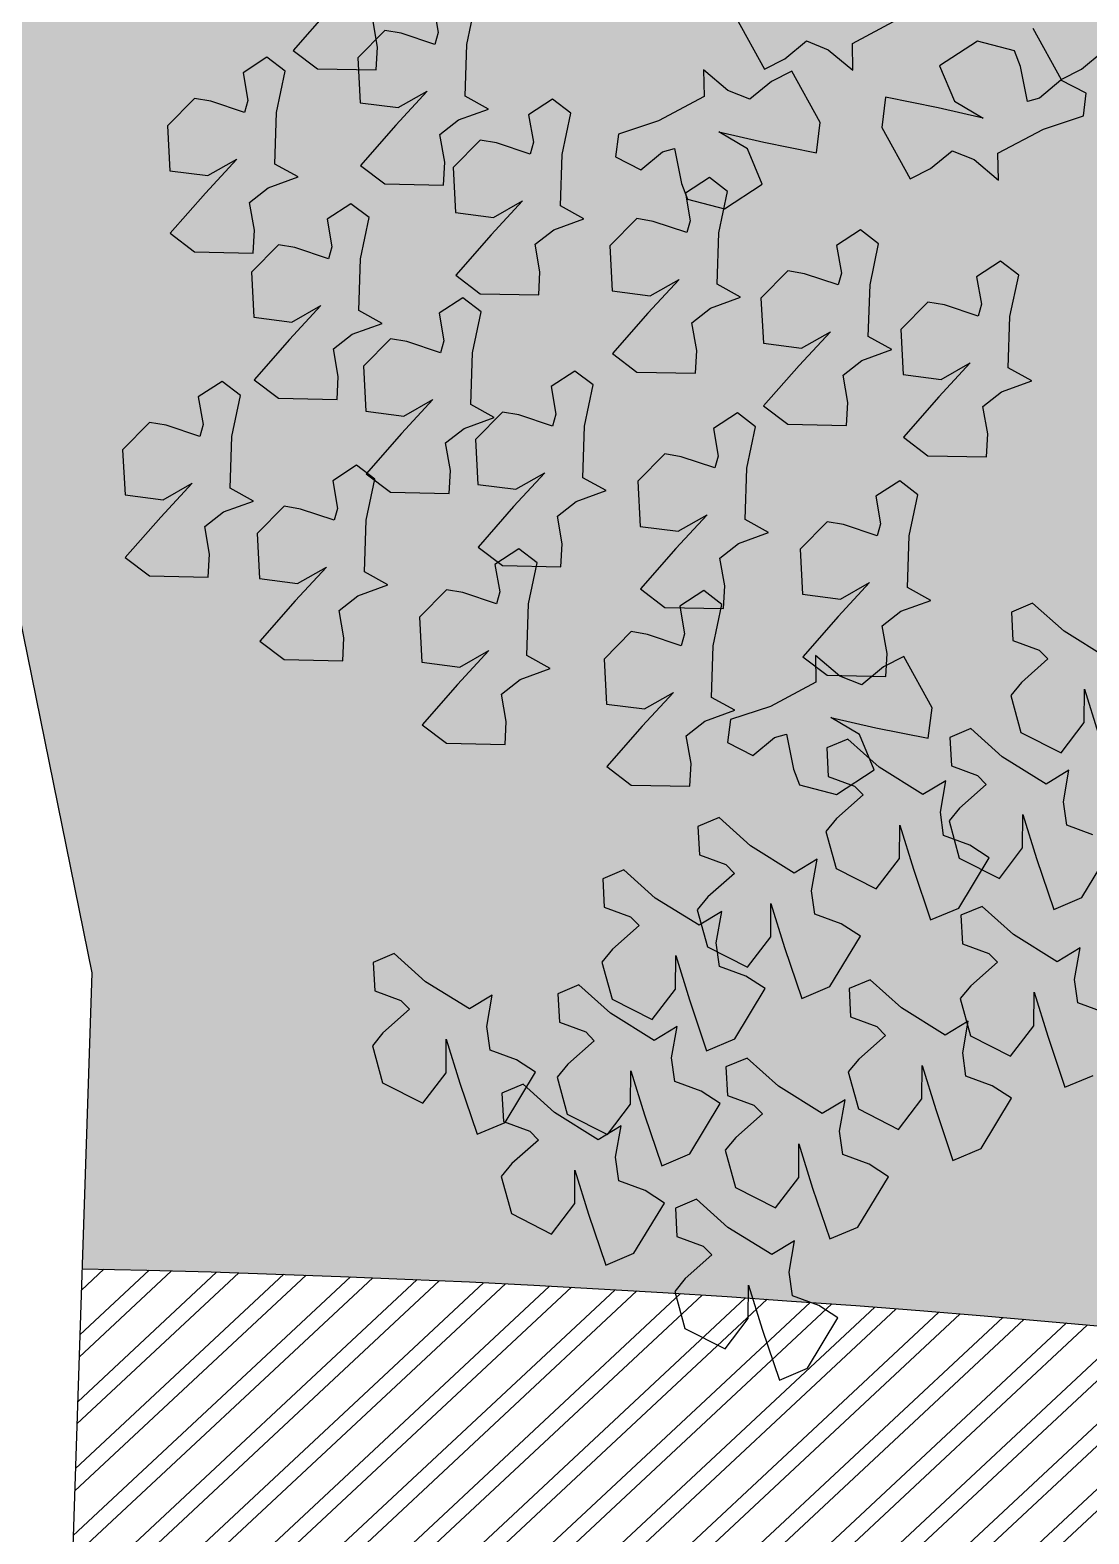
# Model space of a CAD drawing. Header units: millimetres. Extents: x -1042495 to -977915, y 3191218 to 3280168.
# Drawn here: x -1023742 to -1022806, y 3222092 to 3223420 of the extents above; entities that cross this region are included whole.
import ezdxf

# ---------------------------------------------------------------- set-up
doc = ezdxf.new("R2010")
doc.units = ezdxf.units.MM
for name, color, linetype in [('000 Граница', 6, 'Continuous'), ('000 Привязки', 1, 'Continuous'), ('A绿-TXT', 252, 'Continuous'), ('подпорная стенка', 251, 'Continuous')]:
    doc.layers.add(name, color=color, linetype=linetype)
doc.layers.add('кустарники лиственные', color=7, linetype='Continuous', lineweight=20, true_color=0x455c00)

# ---------------------------------------------------------------- blocks, each defined once
blk = doc.blocks.new('A$C6E9D230D')
at = {"layer": 'A绿-TXT', "color": 254, "true_color": 0xfeeab9}
for p, q in [((947, 2234.4), (927.7, 2209)), ((989.1, 2197.3), (947, 2234.4)), ((1012.4, 2234.7), (1007.3, 2195)), ((1059.4, 2237.2), (1012.4, 2234.7)), ((1088, 2209), (1059.4, 2237.2)), ((927.7, 2209), (926.4, 2147.7)), ((1085.1, 2191.8), (1088, 2209)), ((1024.5, 2164.6), (989.1, 2197.3)), ((1007.3, 2195), (1024.5, 2164.6)), ((1073.4, 2156.5), (1085.1, 2191.8)), ((1285.7, 2187.6), (1266.4, 2162.1)), ((1327.8, 2150.4), (1285.7, 2187.6)), ((1351.1, 2187.8), (1346, 2148.1)), ((1398.1, 2190.3), (1351.1, 2187.8)), ((1426.7, 2162.1), (1398.1, 2190.3)), ((1085.8, 2153.1), (1073.4, 2156.5)), ((1114.7, 2158.1), (1085.8, 2153.1)), ((1130.9, 2133.1), (1114.7, 2158.1)), ((1266.4, 2162.1), (1265.1, 2100.8)), ((1423.8, 2144.9), (1426.7, 2162.1)), ((926.4, 2147.7), (950.4, 2146.3)), ((950.4, 2146.3), (979.2, 2151.3)), ((979.2, 2151.3), (994.5, 2131.8)), ((1363.2, 2117.7), (1327.8, 2150.4)), ((1346, 2148.1), (1363.2, 2117.7)), ((1412.1, 2109.7), (1423.8, 2144.9)), ((994.5, 2131.8), (1005.9, 2100.5)), ((1005.9, 2100.5), (1019.4, 2124.9)), ((1019.4, 2124.9), (1073.3, 2123.2)), ((1073.3, 2123.2), (1116.4, 2114.1)), ((1116.4, 2114.1), (1130.9, 2133.1)), ((1424.5, 2106.2), (1412.1, 2109.7)), ((1453.4, 2111.2), (1424.5, 2106.2)), ((1469.6, 2086.3), (1453.4, 2111.2)), ((859.5, 2093.9), (840.2, 2068.4)), ((901.6, 2056.8), (859.5, 2093.9)), ((924.9, 2094.2), (919.8, 2054.5)), ((971.9, 2096.7), (924.9, 2094.2)), ((1000.5, 2068.4), (971.9, 2096.7)), ((1132.7, 2099.8), (1113.4, 2074.3)), ((1174.9, 2062.7), (1132.7, 2099.8)), ((1198.1, 2100.1), (1193, 2060.4)), ((1245.1, 2102.6), (1198.1, 2100.1)), ((1273.7, 2074.3), (1245.1, 2102.6)), ((1265.1, 2100.8), (1289.1, 2099.4)), ((1289.1, 2099.4), (1317.9, 2104.4)), ((1317.9, 2104.4), (1333.2, 2084.9)), ((1113.4, 2074.3), (1112.1, 2013)), ((1270.9, 2057.2), (1273.7, 2074.3)), ((1333.2, 2084.9), (1344.6, 2053.6)), ((1344.6, 2053.6), (1358.1, 2078)), ((1358.1, 2078), (1412, 2076.3)), ((1412, 2076.3), (1455.1, 2067.2)), ((1455.1, 2067.2), (1469.6, 2086.3)), ((840.2, 2068.4), (838.9, 2007.1)), ((997.6, 2051.3), (1000.5, 2068.4)), ((1210.2, 2030), (1174.9, 2062.7)), ((1193, 2060.4), (1210.2, 2030)), ((1476.9, 2058.8), (1457.6, 2033.4)), ((1519.1, 2021.7), (1476.9, 2058.8)), ((937, 2024.1), (901.6, 2056.8)), ((919.8, 2054.5), (937, 2024.1)), ((985.9, 2016), (997.6, 2051.3)), ((1259.1, 2021.9), (1270.9, 2057.2)), ((1457.6, 2033.4), (1456.4, 1972.1)), ((998.3, 2012.6), (985.9, 2016)), ((1027.2, 2017.6), (998.3, 2012.6)), ((1043.4, 1992.6), (1027.2, 2017.6)), ((1112.1, 2013), (1136.1, 2011.7)), ((1136.1, 2011.7), (1165, 2016.7)), ((1165, 2016.7), (1180.2, 1997.2)), ((1271.5, 2018.5), (1259.1, 2021.9)), ((1300.4, 2023.5), (1271.5, 2018.5)), ((1316.6, 1998.5), (1300.4, 2023.5)), ((838.9, 2007.1), (862.9, 2005.8)), ((862.9, 2005.8), (891.7, 2010.8)), ((891.7, 2010.8), (907, 1991.3)), ((1180.2, 1997.2), (1191.6, 1965.8)), ((1302.2, 1979.5), (1316.6, 1998.5)), ((907, 1991.3), (918.4, 1959.9)), ((918.4, 1959.9), (931.9, 1984.4)), ((931.9, 1984.4), (985.8, 1982.6)), ((985.8, 1982.6), (1028.9, 1973.6)), ((1034.4, 1982.7), (1015.1, 1957.2)), ((1028.9, 1973.6), (1043.4, 1992.6)), ((1076.5, 1945.5), (1034.4, 1982.7)), ((1099.8, 1982.9), (1094.7, 1943.2)), ((1146.8, 1985.4), (1099.8, 1982.9)), ((1175.4, 1957.2), (1146.8, 1985.4)), ((1191.6, 1965.8), (1205.1, 1990.3)), ((1205.1, 1990.3), (1259, 1988.6)), ((1259, 1988.6), (1302.2, 1979.5)), ((1356.7, 1988.6), (1337.4, 1963.1)), ((1398.8, 1951.5), (1356.7, 1988.6)), ((1422.1, 1988.8), (1417, 1949.1)), ((1469.1, 1991.4), (1422.1, 1988.8)), ((1497.7, 1963.1), (1469.1, 1991.4)), ((398, 1965.4), (376.7, 1923.4)), ((436.8, 1976.1), (398, 1965.4)), ((450.2, 1965), (436.8, 1976.1)), ((474.9, 1937.2), (450.2, 1965)), ((494.2, 1973.7), (484.1, 1946.2)), ((523.9, 1975.3), (494.2, 1973.7)), ((533.2, 1953.2), (523.9, 1975.3)), ((1456.4, 1972.1), (1480.3, 1970.7)), ((1480.3, 1970.7), (1509.2, 1975.7)), ((503.7, 1920.4), (533.2, 1953.2)), ((1015.1, 1957.2), (1013.8, 1895.9)), ((1172.5, 1940), (1175.4, 1957.2)), ((1337.4, 1963.1), (1336.1, 1901.8)), ((1434.2, 1918.8), (1398.8, 1951.5)), ((1417, 1949.1), (1434.2, 1918.8)), ((1494.8, 1945.9), (1497.7, 1963.1)), ((484.1, 1946.2), (474.9, 1937.2)), ((1111.9, 1912.9), (1076.5, 1945.5)), ((1094.7, 1943.2), (1111.9, 1912.9)), ((1160.8, 1904.8), (1172.5, 1940)), ((1483.1, 1910.7), (1494.8, 1945.9)), ((376.7, 1923.4), (408.5, 1899.1)), ((475.3, 1874.6), (503.7, 1920.4)), ((772.1, 1924.2), (752.8, 1898.7)), ((814.2, 1887.1), (772.1, 1924.2)), ((837.5, 1924.5), (832.4, 1884.8)), ((884.5, 1927), (837.5, 1924.5)), ((913.1, 1898.7), (884.5, 1927)), ((1173.2, 1901.3), (1160.8, 1904.8)), ((1202.1, 1906.3), (1173.2, 1901.3)), ((1218.3, 1881.4), (1202.1, 1906.3)), ((1336.1, 1901.8), (1360.1, 1900.5)), ((1360.1, 1900.5), (1388.9, 1905.5)), ((1388.9, 1905.5), (1404.2, 1885.9)), ((1495.5, 1907.2), (1483.1, 1910.7)), ((1524.4, 1912.2), (1495.5, 1907.2)), ((443.5, 1898.9), (397.5, 1884.6)), ((408.5, 1899.1), (443.5, 1898.9)), ((752.8, 1898.7), (751.5, 1837.4)), ((849.6, 1854.4), (814.2, 1887.1)), ((910.2, 1881.6), (913.1, 1898.7)), ((1013.8, 1895.9), (1037.8, 1894.5)), ((1037.8, 1894.5), (1066.6, 1899.5)), ((1066.6, 1899.5), (1081.9, 1880)), ((1241.9, 1889), (1222.6, 1863.5)), ((1284.1, 1851.9), (1241.9, 1889)), ((1307.3, 1889.3), (1302.2, 1849.6)), ((1354.4, 1891.8), (1307.3, 1889.3)), ((1383, 1863.5), (1354.4, 1891.8)), ((1404.2, 1885.9), (1415.6, 1854.6)), ((397.5, 1884.6), (344.2, 1866.7)), ((489.7, 1850.7), (475.3, 1874.6)), ((832.4, 1884.8), (849.6, 1854.4)), ((898.5, 1846.3), (910.2, 1881.6)), ((1081.9, 1880), (1093.3, 1848.7)), ((1093.3, 1848.7), (1106.8, 1873.2)), ((1106.8, 1873.2), (1160.7, 1871.4)), ((1160.7, 1871.4), (1203.8, 1862.3)), ((1203.8, 1862.3), (1218.3, 1881.4)), ((1415.6, 1854.6), (1429.1, 1879.1)), ((1429.1, 1879.1), (1483, 1877.3)), ((1483, 1877.3), (1526.1, 1868.2)), ((344.2, 1866.7), (356.7, 1837.2)), ((432.3, 1853), (456.9, 1856.5)), ((456.9, 1856.5), (489.7, 1850.7)), ((957.9, 1865.6), (938.6, 1840.2)), ((1000.1, 1828.5), (957.9, 1865.6)), ((1023.3, 1865.9), (1018.2, 1826.2)), ((1070.3, 1868.4), (1023.3, 1865.9)), ((1098.9, 1840.2), (1070.3, 1868.4)), ((1222.6, 1863.5), (1221.4, 1802.2)), ((1380.1, 1846.4), (1383, 1863.5)), ((300.1, 1841.4), (261.4, 1830.8)), ((313.6, 1830.3), (300.1, 1841.4)), ((357.5, 1839.1), (347.4, 1811.6)), ((387.2, 1840.6), (357.5, 1839.1)), ((396.5, 1818.6), (387.2, 1840.6)), ((422.2, 1825.5), (432.3, 1853)), ((775.5, 1836.1), (804.3, 1841.1)), ((804.3, 1841.1), (819.6, 1821.6)), ((910.9, 1842.9), (898.5, 1846.3)), ((939.8, 1847.9), (910.9, 1842.9)), ((938.6, 1840.2), (937.3, 1778.9)), ((955.9, 1822.9), (939.8, 1847.9)), ((1096, 1823), (1098.9, 1840.2)), ((1319.5, 1819.2), (1284.1, 1851.9)), ((1302.2, 1849.6), (1319.5, 1819.2)), ((1368.3, 1811.1), (1380.1, 1846.4)), ((261.4, 1830.8), (240, 1788.8)), ((338.2, 1802.5), (313.6, 1830.3)), ((356.7, 1837.2), (409.1, 1805.4)), ((409.1, 1805.4), (422.2, 1825.5)), ((751.5, 1837.4), (775.5, 1836.1)), ((941.5, 1803.9), (955.9, 1822.9)), ((1035.4, 1795.8), (1000.1, 1828.5)), ((1018.2, 1826.2), (1035.4, 1795.8)), ((1084.3, 1787.7), (1096, 1823)), ((347.4, 1811.6), (338.2, 1802.5)), ((367.1, 1785.8), (396.5, 1818.6)), ((819.6, 1821.6), (831, 1790.2)), ((831, 1790.2), (844.5, 1814.7)), ((844.5, 1814.7), (898.4, 1813)), ((898.4, 1813), (941.5, 1803.9)), ((1380.8, 1807.7), (1368.3, 1811.1)), ((1409.6, 1812.7), (1380.8, 1807.7)), ((1425.8, 1787.7), (1409.6, 1812.7)), ((1221.4, 1802.2), (1245.3, 1800.9)), ((1245.3, 1800.9), (1274.2, 1805.9)), ((1274.2, 1805.9), (1289.4, 1786.4)), ((240, 1788.8), (271.9, 1764.5)), ((338.6, 1740), (367.1, 1785.8)), ((404, 1783), (365.2, 1772.3)), ((417.4, 1771.9), (404, 1783)), ((461.4, 1780.6), (451.3, 1753.1)), ((491.1, 1782.2), (461.4, 1780.6)), ((500.3, 1760.2), (491.1, 1782.2)), ((937.3, 1778.9), (961.3, 1777.5)), ((961.3, 1777.5), (990.1, 1782.5)), ((990.1, 1782.5), (1005.4, 1763)), ((1096.7, 1784.3), (1084.3, 1787.7)), ((1125.6, 1789.3), (1096.7, 1784.3)), ((1141.8, 1764.3), (1125.6, 1789.3)), ((1289.4, 1786.4), (1300.8, 1755)), ((1300.8, 1755), (1314.3, 1779.5)), ((1314.3, 1779.5), (1368.2, 1777.8)), ((1368.2, 1777.8), (1411.4, 1768.7)), ((1411.4, 1768.7), (1425.8, 1787.7)), ((306.8, 1764.3), (260.8, 1750)), ((271.9, 1764.5), (306.8, 1764.3)), ((365.2, 1772.3), (343.9, 1730.3)), ((442, 1744.1), (417.4, 1771.9)), ((470.9, 1727.3), (500.3, 1760.2)), ((1005.4, 1763), (1016.8, 1731.6)), ((1127.3, 1745.3), (1141.8, 1764.3)), ((260.8, 1750), (207.6, 1732)), ((451.3, 1753.1), (442, 1744.1)), ((1016.8, 1731.6), (1030.3, 1756.1)), ((1030.3, 1756.1), (1084.2, 1754.4)), ((1084.2, 1754.4), (1127.3, 1745.3)), ((207.6, 1732), (220, 1702.6)), ((353.1, 1716), (338.6, 1740)), ((343.9, 1730.3), (375.7, 1706.1)), ((524.2, 1736.1), (485.4, 1725.4)), ((537.7, 1725), (524.2, 1736.1)), ((581.6, 1733.7), (571.5, 1706.3)), ((611.3, 1735.3), (581.6, 1733.7)), ((620.6, 1713.3), (611.3, 1735.3)), ((728.4, 1731), (709.1, 1705.5)), ((770.6, 1693.9), (728.4, 1731)), ((793.8, 1731.3), (788.7, 1691.6)), ((840.8, 1733.8), (793.8, 1731.3)), ((869.5, 1705.5), (840.8, 1733.8)), ((285.6, 1690.9), (295.7, 1718.4)), ((295.7, 1718.4), (320.2, 1721.8)), ((320.2, 1721.8), (353.1, 1716)), ((442.4, 1681.5), (470.9, 1727.3)), ((485.4, 1725.4), (464.1, 1683.5)), ((562.3, 1697.2), (537.7, 1725)), ((591.1, 1680.4), (620.6, 1713.3)), ((1160, 1725.1), (1140.7, 1699.6)), ((1202.2, 1688), (1160, 1725.1)), ((1225.5, 1725.3), (1220.3, 1685.6)), ((1272.5, 1727.9), (1225.5, 1725.3)), ((1301.1, 1699.6), (1272.5, 1727.9)), ((1365.7, 1721.8), (1352.2, 1695.3)), ((1389.4, 1718.8), (1365.7, 1721.8)), ((1403.1, 1676.9), (1389.4, 1718.8)), ((220, 1702.6), (272.4, 1670.8)), ((410.6, 1705.8), (364.6, 1691.5)), ((375.7, 1706.1), (410.6, 1705.8)), ((571.5, 1706.3), (562.3, 1697.2)), ((709.1, 1705.5), (707.9, 1644.2)), ((866.6, 1688.4), (869.5, 1705.5)), ((1026.6, 1698.6), (979.5, 1696.1)), ((1055.2, 1670.3), (1026.6, 1698.6)), ((1140.7, 1699.6), (1139.5, 1638.3)), ((1298.2, 1682.4), (1301.1, 1699.6)), ((272.4, 1670.8), (285.6, 1690.9)), ((364.6, 1691.5), (311.4, 1673.6)), ((456.9, 1657.6), (442.4, 1681.5)), ((464.1, 1683.5), (496, 1659.2)), ((806, 1661.2), (770.6, 1693.9)), ((788.7, 1691.6), (806, 1661.2)), ((854.8, 1653.1), (866.6, 1688.4)), ((914.1, 1695.8), (894.8, 1670.3)), ((956.3, 1658.7), (914.1, 1695.8)), ((979.5, 1696.1), (974.4, 1656.4)), ((1237.6, 1655.3), (1202.2, 1688)), ((1220.3, 1685.6), (1237.6, 1655.3)), ((1286.4, 1647.2), (1298.2, 1682.4)), ((1352.2, 1695.3), (1370.9, 1672.8)), ((311.4, 1673.6), (323.8, 1644.1)), ((562.7, 1634.6), (591.1, 1680.4)), ((894.8, 1670.3), (893.6, 1609)), ((1052.3, 1653.2), (1055.2, 1670.3)), ((1370.9, 1672.8), (1374.2, 1660.3)), ((1428.5, 1629.3), (1403.1, 1676.9)), ((180, 1660), (141.2, 1649.4)), ((193.4, 1649), (180, 1660)), ((237.4, 1657.7), (227.3, 1630.2)), ((267.1, 1659.2), (237.4, 1657.7)), ((276.4, 1637.2), (267.1, 1659.2)), ((389.4, 1632.5), (399.5, 1659.9)), ((399.5, 1659.9), (424, 1663.4)), ((424, 1663.4), (456.9, 1657.6)), ((530.9, 1658.9), (484.9, 1644.6)), ((496, 1659.2), (530.9, 1658.9)), ((867.3, 1649.7), (854.8, 1653.1)), ((896.1, 1654.7), (867.3, 1649.7)), ((912.3, 1629.7), (896.1, 1654.7)), ((991.7, 1626), (956.3, 1658.7)), ((974.4, 1656.4), (991.7, 1626)), ((1040.5, 1617.9), (1052.3, 1653.2)), ((1337.8, 1652.8), (1321.4, 1646.8)), ((1374.2, 1660.3), (1337.8, 1652.8)), ((141.2, 1649.4), (119.9, 1607.4)), ((218.1, 1621.1), (193.4, 1649)), ((246.9, 1604.4), (276.4, 1637.2)), ((323.8, 1644.1), (376.3, 1612.4)), ((484.9, 1644.6), (431.6, 1626.7)), ((578.8, 1636.5), (540, 1625.9)), ((577.1, 1610.7), (562.7, 1634.6)), ((592.2, 1625.4), (578.8, 1636.5)), ((665.9, 1635.7), (636.2, 1634.2)), ((675.1, 1613.7), (665.9, 1635.7)), ((707.9, 1644.2), (731.8, 1642.9)), ((731.8, 1642.9), (760.7, 1647.9)), ((760.7, 1647.9), (775.9, 1628.4)), ((1139.5, 1638.3), (1163.4, 1637)), ((1163.4, 1637), (1192.3, 1642)), ((1192.3, 1642), (1207.5, 1622.5)), ((1298.9, 1643.8), (1286.4, 1647.2)), ((1327.7, 1648.7), (1298.9, 1643.8)), ((1321.4, 1646.8), (1311.3, 1607.9)), ((1343.9, 1623.8), (1327.7, 1648.7)), ((227.3, 1630.2), (218.1, 1621.1)), ((376.3, 1612.4), (389.4, 1632.5)), ((431.6, 1626.7), (444.1, 1597.2)), ((540, 1625.9), (518.7, 1583.9)), ((616.9, 1597.6), (592.2, 1625.4)), ((636.2, 1634.2), (626.1, 1606.7)), ((775.9, 1628.4), (787.3, 1597)), ((787.3, 1597), (800.8, 1621.5)), ((800.8, 1621.5), (854.7, 1619.7)), ((854.7, 1619.7), (897.9, 1610.7)), ((897.9, 1610.7), (912.3, 1629.7)), ((1081.8, 1619.5), (1053, 1614.5)), ((1098, 1594.5), (1081.8, 1619.5)), ((1207.5, 1622.5), (1219, 1591.1)), ((1329.5, 1604.8), (1343.9, 1623.8)), ((1456.5, 1629.9), (1428.5, 1629.3)), ((1435, 1604.3), (1456.5, 1629.9)), ((119.9, 1607.4), (151.7, 1583.1)), ((218.5, 1558.6), (246.9, 1604.4)), ((327.5, 1607.2), (288.7, 1596.6)), ((340.9, 1596.2), (327.5, 1607.2)), ((384.9, 1604.9), (374.8, 1577.4)), ((414.6, 1606.4), (384.9, 1604.9)), ((423.8, 1584.4), (414.6, 1606.4)), ((509.6, 1585.6), (519.7, 1613.1)), ((519.7, 1613.1), (544.3, 1616.5)), ((544.3, 1616.5), (577.1, 1610.7)), ((626.1, 1606.7), (616.9, 1597.6)), ((645.7, 1580.9), (675.1, 1613.7)), ((753.7, 1604.7), (740.2, 1578.3)), ((777.5, 1601.8), (753.7, 1604.7)), ((893.6, 1609), (917.5, 1607.7)), ((917.5, 1607.7), (946.4, 1612.7)), ((946.4, 1612.7), (961.6, 1593.2)), ((1053, 1614.5), (1040.5, 1617.9)), ((1219, 1591.1), (1232.4, 1615.6)), ((1232.4, 1615.6), (1286.3, 1613.8)), ((1286.3, 1613.8), (1329.5, 1604.8)), ((1311.3, 1607.9), (1337, 1568.4)), ((1373.9, 1583.8), (1391.6, 1613.9)), ((1391.6, 1613.9), (1381, 1566.9)), ((1425.8, 1581.4), (1435, 1604.3)), ((288.7, 1596.6), (267.4, 1554.6)), ((365.6, 1568.3), (340.9, 1596.2)), ((444.1, 1597.2), (496.5, 1565.5)), ((791.2, 1559.9), (777.5, 1601.8)), ((961.6, 1593.2), (973.1, 1561.8)), ((1083.6, 1575.5), (1098, 1594.5)), ((1510.9, 1595.8), (1457.2, 1566.2)), ((186.6, 1582.9), (140.6, 1568.6)), ((151.7, 1583.1), (186.6, 1582.9)), ((374.8, 1577.4), (365.6, 1568.3)), ((394.4, 1551.6), (423.8, 1584.4)), ((496.5, 1565.5), (509.6, 1585.6)), ((518.7, 1583.9), (550.5, 1559.6)), ((617.2, 1535.1), (645.7, 1580.9)), ((740.2, 1578.3), (759, 1555.8)), ((973.1, 1561.8), (986.5, 1586.3)), ((986.5, 1586.3), (1040.4, 1584.6)), ((1040.4, 1584.6), (1083.6, 1575.5)), ((1337, 1568.4), (1373.9, 1583.8)), ((1444.5, 1558.9), (1425.8, 1581.4)), ((140.6, 1568.6), (87.4, 1550.6)), ((232.9, 1534.7), (218.5, 1558.6)), ((585.4, 1559.4), (539.4, 1545.1)), ((550.5, 1559.6), (585.4, 1559.4)), ((759, 1555.8), (762.2, 1543.3)), ((816.6, 1512.3), (791.2, 1559.9)), ((1105.4, 1567.1), (1086.1, 1541.6)), ((1147.5, 1530), (1105.4, 1567.1)), ((1170.8, 1567.3), (1165.7, 1527.6)), ((1217.8, 1569.9), (1170.8, 1567.3)), ((1246.4, 1541.6), (1217.8, 1569.9)), ((1381, 1566.9), (1369.9, 1511.9)), ((1455.3, 1537.5), (1444.5, 1558.9)), ((1457.2, 1566.2), (1468, 1544.8)), ((87.4, 1550.6), (99.8, 1521.2)), ((175.5, 1537), (200, 1540.5)), ((200, 1540.5), (232.9, 1534.7)), ((267.4, 1554.6), (299.2, 1530.3)), ((365.9, 1505.8), (394.4, 1551.6)), ((539.4, 1545.1), (486.2, 1527.1)), ((762.2, 1543.3), (725.8, 1535.8)), ((1086.1, 1541.6), (1084.8, 1480.3)), ((1243.5, 1524.4), (1246.4, 1541.6)), ((1468, 1544.8), (1486.8, 1522.3)), ((165.4, 1509.5), (175.5, 1537)), ((334.1, 1530.1), (288.1, 1515.8)), ((299.2, 1530.3), (334.1, 1530.1)), ((486.2, 1527.1), (498.6, 1497.7)), ((631.7, 1511.2), (617.2, 1535.1)), ((709.5, 1529.7), (699.3, 1490.8)), ((725.8, 1535.8), (709.5, 1529.7)), ((843.2, 1526.1), (823.9, 1500.6)), ((885.3, 1489), (843.2, 1526.1)), ((908.6, 1526.4), (903.4, 1486.7)), ((955.6, 1528.9), (908.6, 1526.4)), ((984.2, 1500.6), (955.6, 1528.9)), ((1182.9, 1497.3), (1147.5, 1530)), ((1165.7, 1527.6), (1182.9, 1497.3)), ((1231.8, 1489.2), (1243.5, 1524.4)), ((1401.6, 1507.9), (1455.3, 1537.5)), ((99.8, 1521.2), (152.3, 1489.4)), ((152.3, 1489.4), (165.4, 1509.5)), ((288.1, 1515.8), (234.9, 1497.9)), ((564.2, 1486), (574.3, 1513.5)), ((574.3, 1513.5), (598.8, 1516.9)), ((598.8, 1516.9), (631.7, 1511.2)), ((844.5, 1512.9), (816.6, 1512.3)), ((823.1, 1487.3), (844.5, 1512.9)), ((1369.9, 1511.9), (1401.6, 1507.9)), ((1486.8, 1522.3), (1477.5, 1499.4)), ((234.9, 1497.9), (247.3, 1468.4)), ((380.4, 1481.9), (365.9, 1505.8)), ((498.6, 1497.7), (551.1, 1465.9)), ((660.8, 1501.9), (622, 1491.3)), ((674.2, 1490.8), (660.8, 1501.9)), ((718.2, 1499.6), (708.1, 1472.1)), ((747.9, 1501.1), (718.2, 1499.6)), ((757.1, 1479.1), (747.9, 1501.1)), ((762, 1466.8), (779.7, 1496.9)), ((779.7, 1496.9), (769, 1449.9)), ((823.9, 1500.6), (822.6, 1439.3)), ((981.3, 1483.5), (984.2, 1500.6)), ((1477.5, 1499.4), (1456.1, 1473.8)), ((312.9, 1456.7), (323, 1484.2)), ((323, 1484.2), (347.5, 1487.7)), ((347.5, 1487.7), (380.4, 1481.9)), ((409.5, 1478.5), (370.7, 1467.9)), ((422.9, 1467.4), (409.5, 1478.5)), ((496.6, 1477.7), (466.9, 1476.2)), ((505.8, 1455.7), (496.6, 1477.7)), ((551.1, 1465.9), (564.2, 1486)), ((622, 1491.3), (600.7, 1449.3)), ((698.9, 1463), (674.2, 1490.8)), ((699.3, 1490.8), (725, 1451.4)), ((727.7, 1446.2), (757.1, 1479.1)), ((813.8, 1464.3), (823.1, 1487.3)), ((920.7, 1456.3), (885.3, 1489)), ((903.4, 1486.7), (920.7, 1456.3)), ((969.5, 1448.2), (981.3, 1483.5)), ((1084.8, 1480.3), (1108.8, 1479)), ((1108.8, 1479), (1137.6, 1484)), ((1137.6, 1484), (1152.9, 1464.5)), ((1244.2, 1485.7), (1231.8, 1489.2)), ((1273.1, 1490.7), (1244.2, 1485.7)), ((1289.3, 1465.8), (1273.1, 1490.7)), ((247.3, 1468.4), (299.8, 1436.6)), ((370.7, 1467.9), (349.4, 1425.9)), ((447.6, 1439.6), (422.9, 1467.4)), ((466.9, 1476.2), (456.8, 1448.7)), ((708.1, 1472.1), (698.9, 1463)), ((725, 1451.4), (762, 1466.8)), ((832.6, 1441.8), (813.8, 1464.3)), ((1152.9, 1464.5), (1164.3, 1433.1)), ((1274.8, 1446.8), (1289.3, 1465.8)), ((1456.1, 1473.8), (1484, 1474.3)), ((1484, 1474.3), (1509.4, 1426.8)), ((299.8, 1436.6), (312.9, 1456.7)), ((456.8, 1448.7), (447.6, 1439.6)), ((476.4, 1422.9), (505.8, 1455.7)), ((600.7, 1449.3), (632.5, 1425)), ((699.2, 1400.5), (727.7, 1446.2)), ((769, 1449.9), (758, 1394.9)), ((982, 1444.8), (969.5, 1448.2)), ((1010.9, 1449.8), (982, 1444.8)), ((1027, 1424.8), (1010.9, 1449.8)), ((1164.3, 1433.1), (1177.8, 1457.6)), ((1177.8, 1457.6), (1231.7, 1455.8)), ((1231.7, 1455.8), (1274.8, 1446.8)), ((822.6, 1439.3), (846.6, 1438)), ((843.4, 1420.4), (832.6, 1441.8)), ((846.6, 1438), (875.4, 1443)), ((875.4, 1443), (890.7, 1423.5)), ((1396.2, 1443.6), (1342.5, 1414)), ((1427.9, 1439.6), (1396.2, 1443.6)), ((1416.8, 1384.5), (1427.9, 1439.6)), ((349.4, 1425.9), (381.2, 1401.6)), ((447.9, 1377.1), (476.4, 1422.9)), ((667.4, 1424.7), (621.4, 1410.5)), ((632.5, 1425), (667.4, 1424.7)), ((789.7, 1390.9), (843.4, 1420.4)), ((890.7, 1423.5), (902.1, 1392.1)), ((902.1, 1392.1), (915.6, 1416.6)), ((915.6, 1416.6), (969.5, 1414.9)), ((969.5, 1414.9), (1012.6, 1405.8)), ((1012.6, 1405.8), (1027, 1424.8)), ((1072.6, 1420.8), (1053.3, 1395.3)), ((1114.8, 1383.7), (1072.6, 1420.8)), ((1138, 1421), (1132.9, 1381.3)), ((1185.1, 1423.6), (1138, 1421)), ((1213.7, 1395.3), (1185.1, 1423.6)), ((416.1, 1401.4), (370.1, 1387.1)), ((381.2, 1401.6), (416.1, 1401.4)), ((621.4, 1410.5), (568.2, 1392.5)), ((713.7, 1376.5), (699.2, 1400.5)), ((1342.5, 1414), (1353.3, 1392.6)), ((370.1, 1387.1), (316.9, 1369.1)), ((568.2, 1392.5), (580.6, 1363)), ((758, 1394.9), (789.7, 1390.9)), ((1053.3, 1395.3), (1052.1, 1334)), ((1150.2, 1351), (1114.8, 1383.7)), ((1210.8, 1378.1), (1213.7, 1395.3)), ((1353.3, 1392.6), (1372, 1370.1)), ((1406.2, 1337.5), (1416.8, 1384.5)), ((1460.8, 1383.1), (1423.9, 1367.6)), ((1486.5, 1343.6), (1460.8, 1383.1)), ((316.9, 1369.1), (329.3, 1339.7)), ((462.4, 1353.2), (447.9, 1377.1)), ((671.7, 1373.2), (632.9, 1362.5)), ((646.2, 1351.4), (656.3, 1378.9)), ((656.3, 1378.9), (680.8, 1382.3)), ((685.1, 1362.1), (671.7, 1373.2)), ((680.8, 1382.3), (713.7, 1376.5)), ((729.1, 1370.8), (719, 1343.4)), ((758.8, 1372.4), (729.1, 1370.8)), ((768.1, 1350.4), (758.8, 1372.4)), ((1132.9, 1381.3), (1150.2, 1351)), ((1199, 1342.9), (1210.8, 1378.1)), ((1372, 1370.1), (1362.8, 1347.1)), ((1423.9, 1367.6), (1406.2, 1337.5)), ((394.9, 1328), (405, 1355.5)), ((405, 1355.5), (429.5, 1358.9)), ((429.5, 1358.9), (462.4, 1353.2)), ((486, 1361.5), (447.2, 1350.9)), ((499.4, 1350.4), (486, 1361.5)), ((543.4, 1359.2), (533.3, 1331.7)), ((573.1, 1360.7), (543.4, 1359.2)), ((582.3, 1338.7), (573.1, 1360.7)), ((580.6, 1363), (633.1, 1331.3)), ((632.9, 1362.5), (611.6, 1320.6)), ((709.8, 1334.3), (685.1, 1362.1)), ((329.3, 1339.7), (381.8, 1307.9)), ((447.2, 1350.9), (425.9, 1308.9)), ((524.1, 1322.6), (499.4, 1350.4)), ((552.9, 1305.8), (582.3, 1338.7)), ((633.1, 1331.3), (646.2, 1351.4)), ((719, 1343.4), (709.8, 1334.3)), ((738.6, 1317.5), (768.1, 1350.4)), ((1076, 1332.7), (1104.9, 1337.7)), ((1104.9, 1337.7), (1120.1, 1318.2)), ((1211.5, 1339.4), (1199, 1342.9)), ((1240.3, 1344.4), (1211.5, 1339.4)), ((1256.5, 1319.5), (1240.3, 1344.4)), ((1362.8, 1347.1), (1341.3, 1321.6)), ((1476.4, 1304.7), (1486.5, 1343.6)), ((381.8, 1307.9), (394.9, 1328)), ((533.3, 1331.7), (524.1, 1322.6)), ((611.6, 1320.6), (643.4, 1296.3)), ((1052.1, 1334), (1076, 1332.7)), ((1341.3, 1321.6), (1369.3, 1322.1)), ((1369.3, 1322.1), (1394.7, 1274.6)), ((425.9, 1308.9), (457.7, 1284.6)), ((524.4, 1260.1), (552.9, 1305.8)), ((710.2, 1271.7), (738.6, 1317.5)), ((802.9, 1308.7), (764.1, 1298.1)), ((816.3, 1297.6), (802.9, 1308.7)), ((860.2, 1306.4), (850.1, 1278.9)), ((889.9, 1307.9), (860.2, 1306.4)), ((899.2, 1285.9), (889.9, 1307.9)), ((1120.1, 1318.2), (1131.5, 1286.8)), ((1131.5, 1286.8), (1145, 1311.3)), ((1145, 1311.3), (1198.9, 1309.5)), ((1198.9, 1309.5), (1242.1, 1300.4)), ((1242.1, 1300.4), (1256.5, 1319.5)), ((1460, 1298.6), (1476.4, 1304.7)), ((678.3, 1296), (632.3, 1281.7)), ((643.4, 1296.3), (678.3, 1296)), ((764.1, 1298.1), (742.8, 1256.1)), ((840.9, 1269.8), (816.3, 1297.6)), ((1423.6, 1291.2), (1460, 1298.6)), ((1426.9, 1278.7), (1423.6, 1291.2)), ((492.6, 1284.3), (446.6, 1270)), ((457.7, 1284.6), (492.6, 1284.3)), ((632.3, 1281.7), (579.1, 1263.8)), ((850.1, 1278.9), (840.9, 1269.8)), ((869.8, 1253), (899.2, 1285.9)), ((1394.7, 1274.6), (1408.4, 1232.7)), ((1445.6, 1256.2), (1426.9, 1278.7)), ((1500, 1285.6), (1446.3, 1256)), ((446.6, 1270), (393.4, 1252.1)), ((538.9, 1236.1), (524.4, 1260.1)), ((579.1, 1263.8), (591.5, 1234.3)), ((724.6, 1247.8), (710.2, 1271.7)), ((393.4, 1252.1), (405.8, 1222.6)), ((481.5, 1238.5), (506, 1241.9)), ((506, 1241.9), (538.9, 1236.1)), ((657.1, 1222.7), (667.2, 1250.2)), ((667.2, 1250.2), (691.7, 1253.6)), ((691.7, 1253.6), (724.6, 1247.8)), ((742.8, 1256.1), (774.6, 1231.8)), ((841.3, 1207.3), (869.8, 1253)), ((1432.1, 1229.7), (1445.6, 1256.2)), ((1446.3, 1256), (1457.1, 1234.6)), ((471.4, 1211), (481.5, 1238.5)), ((591.5, 1234.3), (644, 1202.6)), ((809.5, 1231.5), (763.5, 1217.2)), ((774.6, 1231.8), (809.5, 1231.5)), ((1408.4, 1232.7), (1432.1, 1229.7)), ((1457.1, 1234.6), (1475.9, 1212.1))]:
    blk.add_line(p, q, dxfattribs=at)

msp = doc.modelspace()

# ---------------------------------------------------------------- hatches: boundary and pattern name
at = {"layer": '000 Привязки', "true_color": 0x999b37}
h = msp.add_hatch(color=55, dxfattribs=at)
h.dxf.hatch_style = 1
h.paths.add_polyline_path([(-985643, 3228982.2), (-1025266.5, 3230354), (-1023687.3, 3222587.9), (-1023695.8, 3222326.6, -0.141393), (-1016943.1, 3220224.1), (-1016496.2, 3221622.5), (-1016210.4, 3221531.2), (-1016210.4, 3221531.2), (-1015958.5, 3222328.6, 0.496147), (-1017796.3, 3224930), (-1018132, 3224941.7), (-1018164.5, 3223942.2), (-1022162.2, 3224080.6), (-1022172.6, 3224081), (-1021999.6, 3229078), (-1018002, 3228939.6), (-1018067, 3226940.6), (-1015555.4, 3226853.6, 0.203219), (-1014097.8, 3227412.9, -0.203219), (-1012640.1, 3227972.2), (-1003637.5, 3227660.6), (-997111.3, 3227434.6, -0.41494), (-995181.9, 3225361.7), (-995439.3, 3220447), (-995844.2, 3217958), (-995545.8, 3217862.6), (-996001.9, 3216435.5, -0.000058), (-995902.5, 3216403.7, -0.054849), (-993774.3, 3214093.5), (-991611.2, 3211415.6), (-989700.5, 3215862.1)])
at = {"layer": 'подпорная стенка', "linetype": 'Continuous'}
h = msp.add_hatch(dxfattribs=at)
h.set_pattern_fill('ANSI32', color=5, scale=4.4, angle=358)
h.paths.add_polyline_path([(-1016997.7, 3219900, 0.039694), (-1014635, 3219210.1, -0.056775), (-1010955.5, 3218903.8, -0.01992), (-1009002, 3218440.2, -0.008897), (-1006667.7, 3217639.5, 0.063973), (-1003966.6, 3216915.8, 0.033969), (-1002412.7, 3216854.3, 0.017527), (-999708.1, 3216863.7, -0.083972), (-997441.6, 3216578.7, -0.00081), (-996053.3, 3216136.9, -0.053869), (-994011.9, 3213910.2), (-991745.1, 3211104), (-991611.2, 3211415.6), (-993774.3, 3214093.5, 0.054849), (-995902.5, 3216403.7, 0.000846), (-997353.1, 3216865.4, 0.084025), (-999720.3, 3217163.5, -0.017582), (-1002412.2, 3217154.4, -0.03408), (-1003930.5, 3217213.6, -0.064024), (-1006559.4, 3217919.4, 0.008941), (-1008915.4, 3218727.4, 0.019974), (-1010897.4, 3219198.1, 0.05953), (-1014826.9, 3219503.4, -0.010325), (-1016862.2, 3220170.3, 0.143336), (-1023695.8, 3222326.6), (-1023705.6, 3222026.7, -0.144184)])

# ---------------------------------------------------------------- linework, layer by layer
at = {"layer": '000 Граница'}
msp.add_lwpolyline([(-1033142.2, 3244724.5), (-1001307.9, 3279313.6), (-989147.2, 3275033.7), (-980318, 3271335.6), (-978370.3, 3252100.4), (-985643, 3228982.2), (-1025266.5, 3230354), (-1023687.3, 3222587.9), (-1023919.6, 3215467.3), (-1025057.1, 3210444.4), (-1026565, 3205550.7), (-1027258.1, 3202759), (-999185.8, 3193788.6), (-989700.5, 3215862.1), (-985643, 3228982.2)], dxfattribs=at)
msp.add_lwpolyline([(-1033142.2, 3244724.5), (-1001307.9, 3279313.6), (-989147.2, 3275033.7), (-980318, 3271335.6), (-978370.3, 3252100.4), (-985643, 3228982.2), (-1025266.5, 3230354), (-1023687.3, 3222587.9), (-1023919.6, 3215467.3), (-1025057.1, 3210444.4), (-1026565, 3205550.7), (-1027258.1, 3202759), (-999185.8, 3193788.6), (-989700.5, 3215862.1), (-985643, 3228982.2)], dxfattribs=at)
at = {"layer": 'подпорная стенка', "color": 5, "linetype": 'Continuous'}
msp.add_lwpolyline([(-1023695.8, 3222326.6, -0.143336), (-1016862.2, 3220170.3, 0.010325), (-1014826.9, 3219503.4, -0.05953), (-1010897.4, 3219198.1, -0.019974), (-1008915.4, 3218727.4, -0.008941), (-1006559.4, 3217919.4, 0.064024), (-1003930.5, 3217213.6, 0.03408), (-1002412.2, 3217154.4, 0.017582), (-999720.3, 3217163.5, -0.084025), (-997353.1, 3216865.4, -0.000846), (-995902.5, 3216403.7, -0.054849), (-993774.3, 3214093.5), (-991611.2, 3211415.6)], format="xyb", dxfattribs=at)

# ---------------------------------------------------------------- block references
at = {"layer": 'кустарники лиственные', "xscale": 0.8449588223999995, "yscale": 0.8449588223999995, "zscale": 0.8449588223999995, "rotation": 90}
msp.add_blockref('A$C6E9D230D', (-1021769.6, 3222154.4), dxfattribs=at)

doc.saveas('drawing.dxf')
